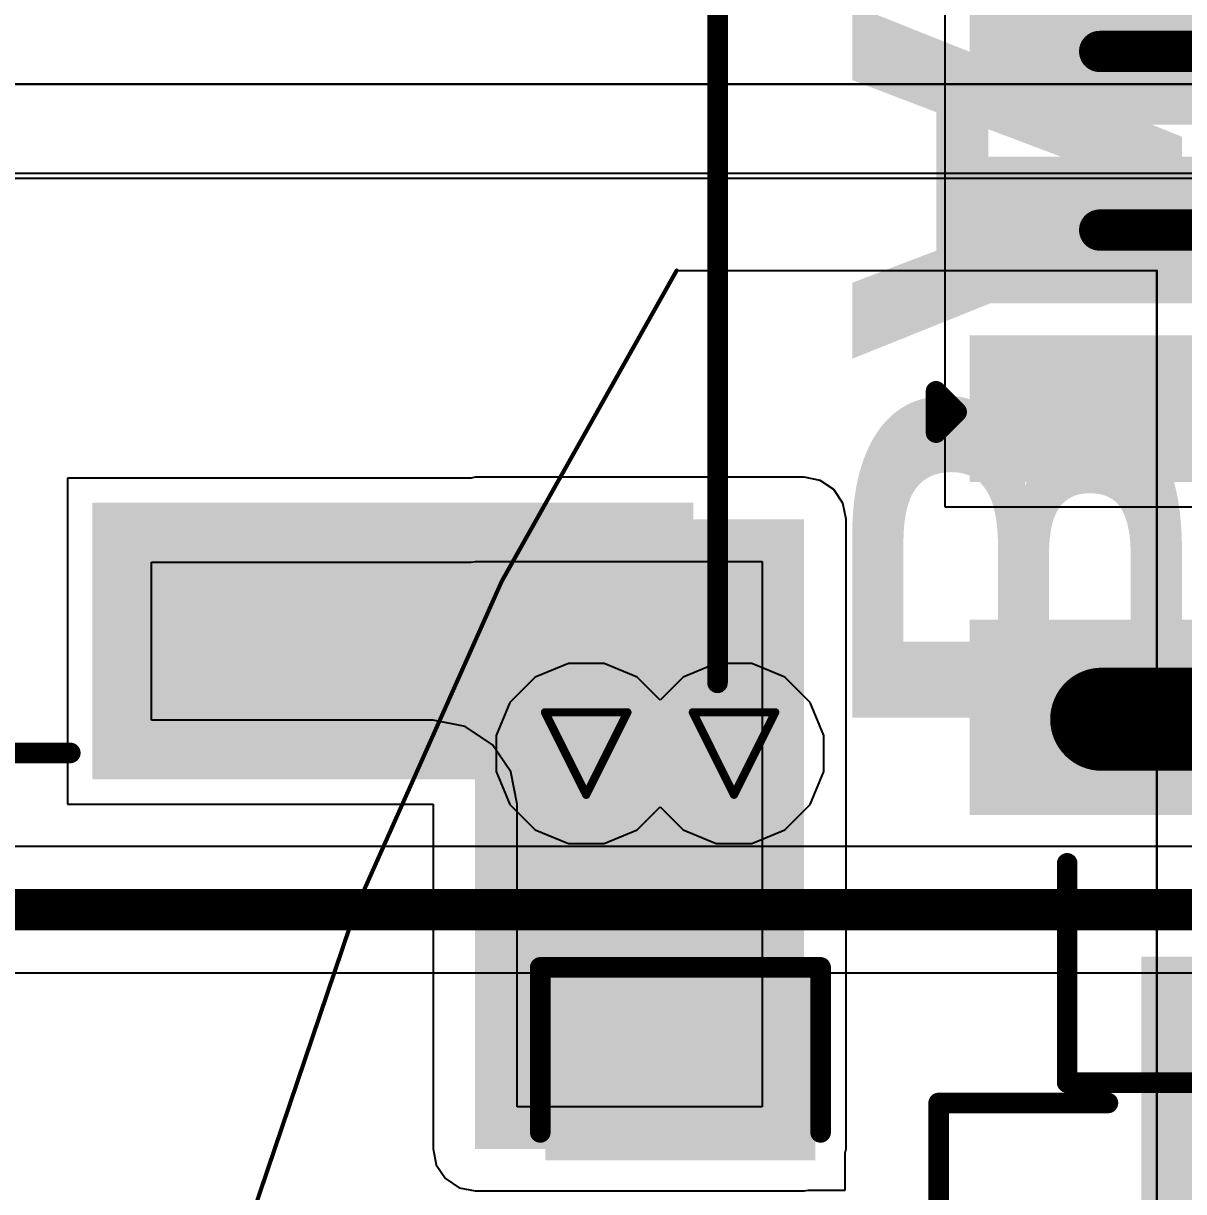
# Model space of a CAD drawing. Header units: inches. Extents: x -6 to 385, y -2 to 102.
# Drawn here: x 15.81 to 22.96, y 29.33 to 36.52 of the extents above; entities that cross this region are included whole.
import ezdxf

# ---------------------------------------------------------------- set-up
doc = ezdxf.new("R2010")
doc.units = ezdxf.units.IN
for name, color, linetype in [('Bottom Layer', 5, 'Continuous'), ('Bottom Overlay', 54, 'Continuous'), ('Bottom Paste', 16, 'Continuous'), ('Bottom Solder', 6, 'Continuous'), ('Dimensions', 6, 'Continuous'), ('Drill Drawing', 1, 'Continuous'), ('Layer 1', 16, 'Continuous'), ('Layer 2', 76, 'Continuous'), ('Top Layer', 1, 'Continuous'), ('Top Overlay', 2, 'Continuous'), ('Top Paste', 8, 'Continuous'), ('Top Solder', 216, 'Continuous'), ('Via Holes', 16, 'Continuous')]:
    doc.layers.add(name, color=color, linetype=linetype)
doc.styles.add('Arial Black_Bold', font='', dxfattribs={"height": 0.2})
doc.styles.get('Arial Black_Bold').set_extended_font_data('Arial Black', bold=True)

# ---------------------------------------------------------------- blocks, each defined once
blk = doc.blocks.new('YSPI0520_2R2M__B_134')
at = {"layer": 'Bottom Layer'}
blk.add_hatch(color=5, dxfattribs=at).paths.add_polyline_path([(1.5, 1.25), (3.5, 1.25), (3.5, -1.25), (1.5, -1.25)])
at = {"layer": 'Bottom Paste'}
blk.add_hatch(color=16, dxfattribs=at).paths.add_polyline_path([(1.5, 1.25), (3.5, 1.25), (3.5, -1.25), (1.5, -1.25)])
at = {"layer": 'Bottom Solder'}
blk.add_hatch(color=6, dxfattribs=at).paths.add_polyline_path([(1.3984, 1.3516), (3.6016, 1.3516), (3.6016, -1.3516), (1.3984, -1.3516)])
at = {"layer": 'Bottom Overlay'}
for points in [[(-2.7, 2.6, 0.127, 0.127, 0), (2.7, 2.6, 0.127, 0.127, 0)], [(2.7, 2.6, 0.127, 0.127, 0), (2.7, 1.557, 0.127, 0.127, 0)]]:
    blk.add_lwpolyline(points, format="xyseb", dxfattribs=at)
for points in [[(2.6682, 2.6, 0.0635, 0.0635, 1), (2.7317, 2.6, 0.0635, 0.0635, 1)], [(2.6682, 2.6, 0.0635, 0.0635, 1), (2.7317, 2.6, 0.0635, 0.0635, 1)], [(2.6682, 1.557, 0.0635, 0.0635, 1), (2.7317, 1.557, 0.0635, 0.0635, 1)]]:
    blk.add_lwpolyline(points, format="xyseb", close=True, dxfattribs=at)
blk = doc.blocks.new('DM3BT_DSF_PEJS_135')
at = {"layer": 'Top Layer'}
for points in [[(-5.25, 8.15), (-4.25, 8.15), (-4.25, 6.75), (-5.25, 6.75)], [(-3.2, 6.75), (-3.2, 8.15), (-2.5, 8.15), (-2.5, 6.75)], [(-2.1, 6.75), (-2.1, 8.15), (-1.4, 8.15), (-1.4, 6.75)], [(-1, 6.75), (-1, 8.15), (-0.3, 8.15), (-0.3, 6.75)]]:
    blk.add_hatch(color=1, dxfattribs=at).paths.add_polyline_path(points)
at = {"layer": 'Top Paste'}
for points in [[(-5.25, 8.15), (-4.25, 8.15), (-4.25, 6.75), (-5.25, 6.75)], [(-3.2, 6.75), (-3.2, 8.15), (-2.5, 8.15), (-2.5, 6.75)], [(-2.1, 6.75), (-2.1, 8.15), (-1.4, 8.15), (-1.4, 6.75)], [(-1, 6.75), (-1, 8.15), (-0.3, 8.15), (-0.3, 6.75)]]:
    blk.add_hatch(color=8, dxfattribs=at).paths.add_polyline_path(points)
at = {"layer": 'Top Solder'}
for points in [[(-5.3516, 8.2516), (-4.1484, 8.2516), (-4.1484, 6.6484), (-5.3516, 6.6484)], [(-3.3016, 6.6484), (-3.3016, 8.2516), (-2.3984, 8.2516), (-2.3984, 6.6484)], [(-2.2016, 6.6484), (-2.2016, 8.2516), (-1.2984, 8.2516), (-1.2984, 6.6484)], [(-1.1016, 6.6484), (-1.1016, 8.2516), (-0.1984, 8.2516), (-0.1984, 6.6484)]]:
    blk.add_hatch(color=216, dxfattribs=at).paths.add_polyline_path(points)
at = {"layer": 'Top Overlay'}
for points in [[(-2.9972, 8.4582, 0.127, 0.127, 0), (-2.7432, 8.4582, 0.127, 0.127, 0)], [(-2.9972, 8.4582, 0.127, 0.127, 0), (-2.8702, 8.3312, 0.127, 0.127, 0)], [(-2.7432, 8.4582, 0.127, 0.127, 0), (-2.8702, 8.3312, 0.127, 0.127, 0)], [(-7, 7.65, 0.127, 0.127, 0), (-7, -6.2, 0.127, 0.127, 0)], [(-7, 7.65, 0.127, 0.127, 0), (-5.65, 7.65, 0.127, 0.127, 0)]]:
    blk.add_lwpolyline(points, format="xyseb", dxfattribs=at)
for points in [[(-3.029, 8.4582, 0.0635, 0.0635, 1), (-2.9655, 8.4582, 0.0635, 0.0635, 1)], [(-3.029, 8.4582, 0.0635, 0.0635, 1), (-2.9655, 8.4582, 0.0635, 0.0635, 1)], [(-2.775, 8.4582, 0.0635, 0.0635, 1), (-2.7115, 8.4582, 0.0635, 0.0635, 1)], [(-2.775, 8.4582, 0.0635, 0.0635, 1), (-2.7115, 8.4582, 0.0635, 0.0635, 1)], [(-2.9019, 8.3312, 0.0635, 0.0635, 1), (-2.8384, 8.3312, 0.0635, 0.0635, 1)], [(-2.9019, 8.3312, 0.0635, 0.0635, 1), (-2.8384, 8.3312, 0.0635, 0.0635, 1)], [(-7.0317, 7.65, 0.0635, 0.0635, 1), (-6.9682, 7.65, 0.0635, 0.0635, 1)], [(-7.0317, 7.65, 0.0635, 0.0635, 1), (-6.9682, 7.65, 0.0635, 0.0635, 1)], [(-5.6817, 7.65, 0.0635, 0.0635, 1), (-5.6182, 7.65, 0.0635, 0.0635, 1)]]:
    blk.add_lwpolyline(points, format="xyseb", close=True, dxfattribs=at)
blk = doc.blocks.new('WAFER_PH2_0_2PWB_B_137')
at = {"layer": 'Bottom Layer'}
blk.add_hatch(color=5, dxfattribs=at).paths.add_polyline_path([(4.1, 1.1), (2.6, 1.1), (2.6, 4.6), (4.1, 4.6)])
at = {"layer": 'Bottom Paste'}
blk.add_hatch(color=16, dxfattribs=at).paths.add_polyline_path([(4.1, 1.1), (2.6, 1.1), (2.6, 4.6), (4.1, 4.6)])
at = {"layer": 'Bottom Solder'}
blk.add_hatch(color=6, dxfattribs=at).paths.add_polyline_path([(4.2016, 0.9984), (2.4984, 0.9984), (2.4984, 4.7016), (4.2016, 4.7016)])
at = {"layer": 'Bottom Overlay'}
for points in [[(3.6068, 4.8514, 0.127, 0.127, 0), (-3.5052, 4.8514, 0.127, 0.127, 0)], [(4.0386, -2.921, 0.127, 0.127, 0), (4.0386, 0.8636, 0.127, 0.127, 0)]]:
    blk.add_lwpolyline(points, format="xyseb", dxfattribs=at)
for points in [[(3.5751, 4.8514, 0.0635, 0.0635, 1), (3.6386, 4.8514, 0.0635, 0.0635, 1)], [(4.0069, 0.8636, 0.0635, 0.0635, 1), (4.0703, 0.8636, 0.0635, 0.0635, 1)]]:
    blk.add_lwpolyline(points, format="xyseb", close=True, dxfattribs=at)
blk = doc.blocks.new('C___0805_B_164')
at = {"layer": 'Bottom Layer'}
for points in [[(-1.524, 0.762), (-0.508, 0.762), (-0.508, -0.762), (-1.524, -0.762)], [(0.508, 0.762), (1.524, 0.762), (1.524, -0.762), (0.508, -0.762)]]:
    blk.add_hatch(color=5, dxfattribs=at).paths.add_polyline_path(points)
at = {"layer": 'Bottom Paste'}
for points in [[(-1.524, 0.762), (-0.508, 0.762), (-0.508, -0.762), (-1.524, -0.762)], [(0.508, 0.762), (1.524, 0.762), (1.524, -0.762), (0.508, -0.762)]]:
    blk.add_hatch(color=16, dxfattribs=at).paths.add_polyline_path(points)
at = {"layer": 'Bottom Solder'}
for points in [[(-1.594, 0.832), (-0.438, 0.832), (-0.438, -0.832), (-1.594, -0.832)], [(0.438, 0.832), (1.594, 0.832), (1.594, -0.832), (0.438, -0.832)]]:
    blk.add_hatch(color=6, dxfattribs=at).paths.add_polyline_path(points)
at = {"layer": 'Bottom Overlay'}
for points in [[(-1.6256, -0.8636, 0.127, 0.127, 0), (-1.6256, 0.8636, 0.127, 0.127, 0)], [(-0.6096, 0.8636, 0.127, 0.127, 0), (-1.6256, 0.8636, 0.127, 0.127, 0)], [(1.6256, 0.8636, 0.127, 0.127, 0), (0.6096, 0.8636, 0.127, 0.127, 0)], [(1.6256, -0.8636, 0.127, 0.127, 0), (1.6256, 0.8636, 0.127, 0.127, 0)], [(-0.6096, -0.8636, 0.127, 0.127, 0), (-1.6256, -0.8636, 0.127, 0.127, 0)], [(1.6256, -0.8636, 0.127, 0.127, 0), (0.6096, -0.8636, 0.127, 0.127, 0)]]:
    blk.add_lwpolyline(points, format="xyseb", dxfattribs=at)
for points in [[(-1.6574, 0.8636, 0.0635, 0.0635, 1), (-1.5938, 0.8636, 0.0635, 0.0635, 1)], [(-1.6574, 0.8636, 0.0635, 0.0635, 1), (-1.5938, 0.8636, 0.0635, 0.0635, 1)], [(-0.6413, 0.8636, 0.0635, 0.0635, 1), (-0.5778, 0.8636, 0.0635, 0.0635, 1)], [(0.5778, 0.8636, 0.0635, 0.0635, 1), (0.6413, 0.8636, 0.0635, 0.0635, 1)], [(1.5938, 0.8636, 0.0635, 0.0635, 1), (1.6574, 0.8636, 0.0635, 0.0635, 1)], [(1.5938, 0.8636, 0.0635, 0.0635, 1), (1.6574, 0.8636, 0.0635, 0.0635, 1)], [(-1.6574, -0.8636, 0.0635, 0.0635, 1), (-1.5938, -0.8636, 0.0635, 0.0635, 1)], [(-1.6574, -0.8636, 0.0635, 0.0635, 1), (-1.5938, -0.8636, 0.0635, 0.0635, 1)], [(-0.6413, -0.8636, 0.0635, 0.0635, 1), (-0.5778, -0.8636, 0.0635, 0.0635, 1)], [(0.5778, -0.8636, 0.0635, 0.0635, 1), (0.6413, -0.8636, 0.0635, 0.0635, 1)], [(1.5938, -0.8636, 0.0635, 0.0635, 1), (1.6574, -0.8636, 0.0635, 0.0635, 1)], [(1.5938, -0.8636, 0.0635, 0.0635, 1), (1.6574, -0.8636, 0.0635, 0.0635, 1)]]:
    blk.add_lwpolyline(points, format="xyseb", close=True, dxfattribs=at)

msp = doc.modelspace()

# ---------------------------------------------------------------- hatches: boundary and pattern name
at = {"layer": 'Bottom Layer'}
msp.add_hatch(color=5, dxfattribs=at).paths.add_polyline_path([(18.598, 29.591), (20.6248, 29.591), (20.6248, 33.468), (18.598, 33.468)])
h = msp.add_hatch(color=5, dxfattribs=at)
edge = h.paths.add_edge_path()
edge.add_arc((19.2824, 32.0256), 0.3, 0, 360)
h = msp.add_hatch(color=5, dxfattribs=at)
edge = h.paths.add_edge_path()
edge.add_arc((20.193, 32.0256), 0.3, 0, 360)
at = {"layer": 'Bottom Solder'}
h = msp.add_hatch(color=6, dxfattribs=at)
edge = h.paths.add_edge_path()
edge.add_arc((19.2824, 32.0256), 0.4016, 0, 360)
h = msp.add_hatch(color=6, dxfattribs=at)
edge = h.paths.add_edge_path()
edge.add_arc((20.193, 32.0256), 0.4016, 0, 360)
at = {"layer": 'Layer 1'}
h = msp.add_hatch(color=16, dxfattribs=at)
edge = h.paths.add_edge_path()
edge.add_arc((19.2824, 32.0256), 0.3, 0, 360)
h = msp.add_hatch(color=16, dxfattribs=at)
edge = h.paths.add_edge_path()
edge.add_arc((20.193, 32.0256), 0.3, 0, 360)
at = {"layer": 'Layer 2'}
h = msp.add_hatch(color=76, dxfattribs=at)
edge = h.paths.add_edge_path()
edge.add_arc((19.2824, 32.0256), 0.3, 0, 360)
h = msp.add_hatch(color=76, dxfattribs=at)
edge = h.paths.add_edge_path()
edge.add_arc((20.193, 32.0256), 0.3, 0, 360)
at = {"layer": 'Top Layer'}
h = msp.add_hatch(color=1, dxfattribs=at)
edge = h.paths.add_edge_path()
edge.add_arc((19.2824, 32.0256), 0.3, 0, 360)
h = msp.add_hatch(color=1, dxfattribs=at)
edge = h.paths.add_edge_path()
edge.add_arc((20.193, 32.0256), 0.3, 0, 360)
at = {"layer": 'Top Solder'}
h = msp.add_hatch(color=216, dxfattribs=at)
edge = h.paths.add_edge_path()
edge.add_arc((19.2824, 32.0256), 0.4016, 0, 360)
h = msp.add_hatch(color=216, dxfattribs=at)
edge = h.paths.add_edge_path()
edge.add_arc((20.193, 32.0256), 0.4016, 0, 360)
at = {"layer": 'Via Holes'}
h = msp.add_hatch(color=7, dxfattribs=at)
edge = h.paths.add_edge_path()
edge.add_arc((19.2824, 32.0256), 0.15, 0, 360)
h = msp.add_hatch(color=7, dxfattribs=at)
edge = h.paths.add_edge_path()
edge.add_arc((20.193, 32.0256), 0.15, 0, 360)

# ---------------------------------------------------------------- linework, layer by layer
at = {"layer": 'Bottom Layer'}
for p, q in [((7.9375, 36.1483), (27.1239, 36.1483)), ((25.8497, 36.1483), (7.9375, 36.1483)), ((27.1239, 35.598), (7.9375, 35.598)), ((10.4372, 35.568), (25.8497, 35.568)), ((18.573, 33.722), (16.086, 33.722)), ((16.086, 33.722), (16.086, 31.714)), ((18.598, 33.727), (18.573, 33.722)), ((20.6248, 33.727), (18.598, 33.727)), ((20.7239, 33.7073), (20.6248, 33.727)), ((20.8079, 33.6511), (20.7239, 33.7073)), ((20.8641, 33.5671), (20.8079, 33.6511)), ((20.8838, 33.468), (20.8641, 33.5671)), ((20.8838, 29.591), (20.8838, 33.468)), ((16.604, 32.232), (16.604, 33.204)), ((16.604, 33.204), (18.573, 33.204)), ((18.573, 33.204), (18.598, 33.209)), ((18.598, 33.209), (18.598, 33.209)), ((18.598, 33.209), (20.3658, 33.209)), ((20.3658, 33.209), (20.3658, 29.85)), ((18.339, 32.232), (16.604, 32.232)), ((18.5372, 32.1925), (18.339, 32.232)), ((18.7053, 32.0802), (18.5372, 32.1925)), ((18.8175, 31.9122), (18.7053, 32.0802)), ((18.857, 31.714), (18.8175, 31.9122)), ((16.086, 31.714), (18.339, 31.714)), ((18.339, 31.714), (18.339, 29.591)), ((18.857, 29.85), (18.857, 31.714)), ((20.3658, 29.85), (18.857, 29.85)), ((18.339, 29.591), (18.3587, 29.4919)), ((20.8788, 29.566), (20.8838, 29.591)), ((20.8788, 29.337), (20.8788, 29.566)), ((18.3587, 29.4919), (18.4149, 29.4079)), ((18.4149, 29.4079), (18.4989, 29.3517)), ((18.4989, 29.3517), (18.598, 29.332)), ((18.598, 29.332), (20.6248, 29.332)), ((20.6248, 29.332), (20.6498, 29.337)), ((20.6498, 29.337), (20.8788, 29.337))]:
    msp.add_line(p, q, dxfattribs=at)
at = {"layer": 'Dimensions'}
for points in [[(19.8395, 10, 0.0254, 0.0254, -0.287298), (19.8395, 35, 0.0254, 0.0254, 0)], [(19.8395, 35, 0.0127, 0.0127, 0), (22.7983, 35, 0.0127, 0.0127, 0)], [(22.7983, 10, 0.0127, 0.0127, 0), (22.7983, 35, 0.0127, 0.0127, 0)]]:
    msp.add_lwpolyline(points, format="xyseb", dxfattribs=at)
for points in [[(19.8332, 35, 0.0127, 0.0127, 1), (19.8459, 35, 0.0127, 0.0127, 1)], [(19.8363, 35, 0.00635, 0.00635, 1), (19.8427, 35, 0.00635, 0.00635, 1)], [(22.7951, 35, 0.00635, 0.00635, 1), (22.8015, 35, 0.00635, 0.00635, 1)], [(22.7951, 35, 0.00635, 0.00635, 1), (22.8015, 35, 0.00635, 0.00635, 1)]]:
    msp.add_lwpolyline(points, format="xyseb", close=True, dxfattribs=at)
at = {"layer": 'Drill Drawing'}
for points in [[(19.0284, 32.2796, 0.0508, 0.0508, 0), (19.5364, 32.2796, 0.0508, 0.0508, 0)], [(19.0284, 32.2796, 0.0508, 0.0508, 0), (19.2824, 31.7716, 0.0508, 0.0508, 0)], [(19.2824, 31.7716, 0.0508, 0.0508, 0), (19.5364, 32.2796, 0.0508, 0.0508, 0)], [(19.939, 32.2796, 0.0508, 0.0508, 0), (20.447, 32.2796, 0.0508, 0.0508, 0)], [(19.939, 32.2796, 0.0508, 0.0508, 0), (20.193, 31.7716, 0.0508, 0.0508, 0)], [(20.193, 31.7716, 0.0508, 0.0508, 0), (20.447, 32.2796, 0.0508, 0.0508, 0)]]:
    msp.add_lwpolyline(points, format="xyseb", dxfattribs=at)
for points in [[(19.0157, 32.2796, 0.0254, 0.0254, 1), (19.0411, 32.2796, 0.0254, 0.0254, 1)], [(19.0157, 32.2796, 0.0254, 0.0254, 1), (19.0411, 32.2796, 0.0254, 0.0254, 1)], [(19.5237, 32.2796, 0.0254, 0.0254, 1), (19.5491, 32.2796, 0.0254, 0.0254, 1)], [(19.5237, 32.2796, 0.0254, 0.0254, 1), (19.5491, 32.2796, 0.0254, 0.0254, 1)], [(19.9263, 32.2796, 0.0254, 0.0254, 1), (19.9517, 32.2796, 0.0254, 0.0254, 1)], [(19.9263, 32.2796, 0.0254, 0.0254, 1), (19.9517, 32.2796, 0.0254, 0.0254, 1)], [(20.4343, 32.2796, 0.0254, 0.0254, 1), (20.4597, 32.2796, 0.0254, 0.0254, 1)], [(20.4343, 32.2796, 0.0254, 0.0254, 1), (20.4597, 32.2796, 0.0254, 0.0254, 1)], [(19.2697, 31.7716, 0.0254, 0.0254, 1), (19.2951, 31.7716, 0.0254, 0.0254, 1)], [(19.2697, 31.7716, 0.0254, 0.0254, 1), (19.2951, 31.7716, 0.0254, 0.0254, 1)], [(20.1803, 31.7716, 0.0254, 0.0254, 1), (20.2057, 31.7716, 0.0254, 0.0254, 1)], [(20.1803, 31.7716, 0.0254, 0.0254, 1), (20.2057, 31.7716, 0.0254, 0.0254, 1)]]:
    msp.add_lwpolyline(points, format="xyseb", close=True, dxfattribs=at)
at = {"layer": 'Layer 2'}
for p, q in [((19.1722, 32.5796), (18.9686, 32.4953)), ((19.3926, 32.5796), (19.1722, 32.5796)), ((19.5962, 32.4953), (19.3926, 32.5796)), ((20.0828, 32.5796), (19.8792, 32.4953)), ((20.3032, 32.5796), (20.0828, 32.5796)), ((20.5068, 32.4953), (20.3032, 32.5796)), ((18.9686, 32.4953), (18.8127, 32.3394)), ((19.7377, 32.3538), (19.5962, 32.4953)), ((19.8792, 32.4953), (19.7377, 32.3538)), ((20.6627, 32.3394), (20.5068, 32.4953)), ((18.8127, 32.3394), (18.7284, 32.1358)), ((20.747, 32.1358), (20.6627, 32.3394)), ((18.7284, 32.1358), (18.7284, 31.9154)), ((20.747, 31.9154), (20.747, 32.1358)), ((18.7284, 31.9154), (18.8127, 31.7118)), ((20.6627, 31.7118), (20.747, 31.9154)), ((18.8127, 31.7118), (18.9686, 31.556)), ((19.5962, 31.556), (19.7377, 31.6974)), ((19.7377, 31.6974), (19.8792, 31.556)), ((20.5068, 31.556), (20.6627, 31.7118)), ((18.9686, 31.556), (19.1722, 31.4716)), ((19.3926, 31.4716), (19.5962, 31.556)), ((19.8792, 31.556), (20.0828, 31.4716)), ((20.3032, 31.4716), (20.5068, 31.556)), ((19.1722, 31.4716), (19.3926, 31.4716)), ((20.0828, 31.4716), (20.3032, 31.4716))]:
    msp.add_line(p, q, dxfattribs=at)
at = {"layer": 'Top Layer'}
for p, q in [((21.4918, 36.8666), (21.4918, 35.7453)), ((21.4918, 35.7453), (21.4918, 34.6453)), ((21.4918, 34.6453), (21.4918, 34.6453)), ((21.4918, 34.6453), (21.4918, 33.5453)), ((21.4918, 33.5453), (23.3998, 33.5453)), ((24.6533, 31.4527), (6.8302, 31.4527)), ((6.8302, 30.6757), (24.4924, 30.6757))]:
    msp.add_line(p, q, dxfattribs=at)
for points in [[(22.4458, 36.3493, 0.254, 0.254, 0), (24.7439, 36.3493, 0.254, 0.254, 0)], [(22.4458, 35.2493, 0.254, 0.254, 0), (26.5987, 35.2493, 0.254, 0.254, 0)], [(22.4585, 32.2367, 0.635, 0.635, 0), (23.7363, 32.2367, 0.635, 0.635, 0)], [(6.4352, 31.0642, 0.254, 0.254, 0), (24.6533, 31.0642, 0.254, 0.254, 0)]]:
    msp.add_lwpolyline(points, format="xyseb", dxfattribs=at)
for points in [[(22.3823, 36.3493, 0.127, 0.127, 1), (22.5093, 36.3493, 0.127, 0.127, 1)], [(22.3823, 35.2493, 0.127, 0.127, 1), (22.5093, 35.2493, 0.127, 0.127, 1)], [(22.2997, 32.2367, 0.3175, 0.3175, 1), (22.6172, 32.2367, 0.3175, 0.3175, 1)]]:
    msp.add_lwpolyline(points, format="xyseb", close=True, dxfattribs=at)

# ---------------------------------------------------------------- block references
for name, p, rotation in [('DM3BT_DSF_PEJS_135', (29.8958, 36.9993), 90), ('WAFER_PH2_0_2PWB_B_137', (15.24, 36.068), 270), ('C___0805_B_164', (19.8628, 29.083), 270), ('YSPI0520_2R2M__B_134', (24.0538, 27.1737), 90)]:
    msp.add_blockref(name, p, dxfattribs=dict(rotation=rotation))

# ---------------------------------------------------------------- texts
at = {"layer": 'Bottom Overlay', "style": 'Arial Black_Bold', "text_generation_flag": 2}
msp.add_text('BATTERY', height=2.032, rotation=270, dxfattribs=at).set_placement((20.921, 32.0294))

doc.saveas('drawing.dxf')
